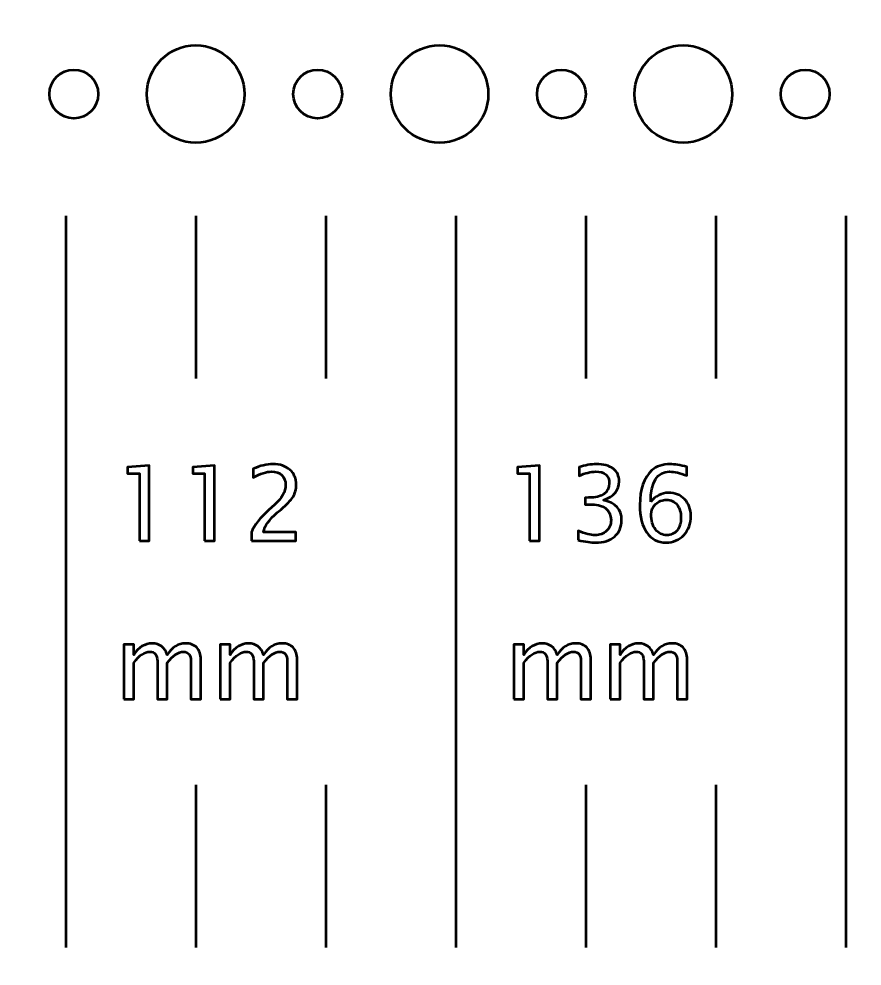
# Model space of a CAD drawing. Header units: centimetres. Extents: x -23.2 to 23.2, y -20.2 to 20.2.
# Drawn here: x -5.59 to -0.4, y -3.86 to 1.96 of the extents above; entities that cross this region are included whole.
import ezdxf

# ---------------------------------------------------------------- set-up
doc = ezdxf.new("R2010")
doc.units = ezdxf.units.CM
doc.header["$MEASUREMENT"] = 0
doc.layers.add('Layer 1', color=7, linetype='Continuous')

msp = doc.modelspace()

# ---------------------------------------------------------------- linework, layer by layer
at = {"layer": 'Layer 1', "lineweight": 53}
for centre, major_axis in [((-4.49999, 1.49999), (0, 0.30001)), ((-2.99999, 1.49999), (0, 0.30001)), ((-1.49999, 1.49999), (0, 0.30001)), ((-5.25, 1.5), (0, 0.15)), ((-3.75, 1.5), (0, 0.15)), ((-2.25, 1.5), (0, 0.15)), ((-0.75, 1.5), (0, 0.15))]:
    msp.add_ellipse(centre, major_axis=major_axis, ratio=1, dxfattribs=at)
msp.add_open_spline([(-22.7, -20.2), (-22.97614, -20.2), (-23.2, -19.97614), (-23.2, -19.7), (-23.2, -19.7), (-23.2, -19.7), (-23.2, 19.7), (-23.2, 19.7), (-23.2, 19.7), (-23.2, 19.97614), (-22.97614, 20.2), (-22.7, 20.2), (-22.7, 20.2), (-18.95782, 20.2), (-13.47204, 20.2), (-10.3, 20.2), (-10.3, 20.2), (-10.02386, 20.2), (-9.8, 19.97614), (-9.8, 19.7), (-9.8, 19.7), (-9.8, 19.7), (-9.8, 2.2), (-9.8, 2.2), (-9.8, 2.2), (-9.8, 2.2), (22.7, 2.2), (22.7, 2.2), (22.7, 2.2), (22.97614, 2.2), (23.2, 1.97614), (23.2, 1.7), (23.2, 1.7), (23.2, 1.7), (23.2, -4.7), (23.2, -4.7), (23.2, -4.7), (23.2, -4.97614), (22.97614, -5.2), (22.7, -5.2), (22.7, -5.2), (22.7, -5.2), (-9.8, -5.2), (-9.8, -5.2), (-9.8, -5.2), (-9.8, -5.2), (-9.8, -19.7), (-9.8, -19.7), (-9.8, -19.7), (-9.8, -19.97614), (-10.02386, -20.2), (-10.3, -20.2), (-10.3, -20.2), (-15.07775, -20.2), (-17.92225, -20.2), (-22.7, -20.2)], degree=3, knots=[0, 0, 0, 0, 0.0666667, 0.0666667, 0.0666667, 0.0666667, 0.1333333, 0.1333333, 0.1333333, 0.1333333, 0.2, 0.2, 0.2, 0.2, 0.2666667, 0.2666667, 0.2666667, 0.2666667, 0.3333333, 0.3333333, 0.3333333, 0.3333333, 0.4, 0.4, 0.4, 0.4, 0.4666667, 0.4666667, 0.4666667, 0.4666667, 0.5333333, 0.5333333, 0.5333333, 0.5333333, 0.6, 0.6, 0.6, 0.6, 0.6666667, 0.6666667, 0.6666667, 0.6666667, 0.7333333, 0.7333333, 0.7333333, 0.7333333, 0.8, 0.8, 0.8, 0.8, 0.8666667, 0.8666667, 0.8666667, 0.8666667, 1, 1, 1, 1], dxfattribs=at)
at = {"layer": 'Layer 1', "color": 5, "lineweight": 53}
for points in [[(-5.3, 0.75), (-5.3, 0.75), (-5.3, -3.75), (-5.3, -3.75)], [(-4.5, 0.75), (-4.5, 0.75), (-4.5, -0.25), (-4.5, -0.25)], [(-3.7, 0.75), (-3.7, 0.75), (-3.7, -0.25), (-3.7, -0.25)], [(-2.9, 0.75), (-2.9, 0.75), (-2.9, -3.75), (-2.9, -3.75)], [(-2.1, 0.75), (-2.1, 0.75), (-2.1, -0.25), (-2.1, -0.25)], [(-1.3, 0.75), (-1.3, 0.75), (-1.3, -0.25), (-1.3, -0.25)], [(-0.5, 0.75), (-0.5, 0.75), (-0.5, -3.75), (-0.5, -3.75)], [(-4.5, -2.75), (-4.5, -2.75), (-4.5, -3.75), (-4.5, -3.75)], [(-3.7, -2.75), (-3.7, -2.75), (-3.7, -3.75), (-3.7, -3.75)], [(-2.1, -2.75), (-2.1, -2.75), (-2.1, -3.75), (-2.1, -3.75)], [(-1.3, -2.75), (-1.3, -2.75), (-1.3, -3.75), (-1.3, -3.75)]]:
    msp.add_open_spline(points, degree=3, dxfattribs=at)
for points, knots in [([(-4.84662, -1.24738), (-4.84662, -1.24738), (-4.84662, -0.83399), (-4.84662, -0.83399), (-4.84662, -0.83399), (-4.84662, -0.83399), (-4.91964, -0.83399), (-4.91964, -0.83399), (-4.91964, -0.83399), (-4.91964, -0.83399), (-4.91964, -0.79589), (-4.91964, -0.79589), (-4.91964, -0.79589), (-4.91964, -0.79589), (-4.78566, -0.78446), (-4.78566, -0.78446), (-4.78566, -0.78446), (-4.78566, -0.78446), (-4.78566, -1.24738), (-4.78566, -1.24738), (-4.78566, -1.24738), (-4.78566, -1.24738), (-4.84662, -1.24738), (-4.84662, -1.24738)], [0, 0, 0, 0, 0.1428571, 0.1428571, 0.1428571, 0.1428571, 0.2857143, 0.2857143, 0.2857143, 0.2857143, 0.4285714, 0.4285714, 0.4285714, 0.4285714, 0.5714286, 0.5714286, 0.5714286, 0.5714286, 0.7142857, 0.7142857, 0.7142857, 0.7142857, 1, 1, 1, 1]), ([(-4.44509, -1.24738), (-4.44509, -1.24738), (-4.44509, -0.83399), (-4.44509, -0.83399), (-4.44509, -0.83399), (-4.44509, -0.83399), (-4.51811, -0.83399), (-4.51811, -0.83399), (-4.51811, -0.83399), (-4.51811, -0.83399), (-4.51811, -0.79589), (-4.51811, -0.79589), (-4.51811, -0.79589), (-4.51811, -0.79589), (-4.38413, -0.78446), (-4.38413, -0.78446), (-4.38413, -0.78446), (-4.38413, -0.78446), (-4.38413, -1.24738), (-4.38413, -1.24738), (-4.38413, -1.24738), (-4.38413, -1.24738), (-4.44509, -1.24738), (-4.44509, -1.24738)], [0, 0, 0, 0, 0.1428571, 0.1428571, 0.1428571, 0.1428571, 0.2857143, 0.2857143, 0.2857143, 0.2857143, 0.4285714, 0.4285714, 0.4285714, 0.4285714, 0.5714286, 0.5714286, 0.5714286, 0.5714286, 0.7142857, 0.7142857, 0.7142857, 0.7142857, 1, 1, 1, 1]), ([(-4.15722, -1.24738), (-4.15722, -1.24738), (-4.15722, -1.19404), (-4.15722, -1.19404), (-4.15722, -1.19404), (-4.13944, -1.15245), (-4.10357, -1.10704), (-4.04949, -1.05804), (-4.04949, -1.05804), (-4.04949, -1.05804), (-4.01456, -1.02672), (-4.01456, -1.02672), (-4.01456, -1.02672), (-3.96958, -0.98587), (-3.94704, -0.94544), (-3.94704, -0.90522), (-3.94704, -0.90522), (-3.94704, -0.8795), (-3.95477, -0.85939), (-3.97011, -0.84468), (-3.97011, -0.84468), (-3.98546, -0.82997), (-4.00673, -0.82256), (-4.03372, -0.82256), (-4.03372, -0.82256), (-4.06526, -0.82256), (-4.10261, -0.83463), (-4.14579, -0.85876), (-4.14579, -0.85876), (-4.14579, -0.85876), (-4.14579, -0.80542), (-4.14579, -0.80542), (-4.14579, -0.80542), (-4.10505, -0.78637), (-4.06451, -0.77684), (-4.02409, -0.77684), (-4.02409, -0.77684), (-3.98112, -0.77684), (-3.94662, -0.78838), (-3.92058, -0.81156), (-3.92058, -0.81156), (-3.89465, -0.83474), (-3.88163, -0.86543), (-3.88163, -0.90374), (-3.88163, -0.90374), (-3.88163, -0.93126), (-3.8882, -0.9557), (-3.90132, -0.97698), (-3.90132, -0.97698), (-3.91455, -0.99835), (-3.939, -1.02418), (-3.97487, -1.05466), (-3.97487, -1.05466), (-3.97487, -1.05466), (-3.99847, -1.07477), (-3.99847, -1.07477), (-3.99847, -1.07477), (-4.04758, -1.11636), (-4.07594, -1.15615), (-4.08356, -1.19404), (-4.08356, -1.19404), (-4.08356, -1.19404), (-3.88354, -1.19404), (-3.88354, -1.19404), (-3.88354, -1.19404), (-3.88354, -1.19404), (-3.88354, -1.24738), (-3.88354, -1.24738), (-3.88354, -1.24738), (-3.88354, -1.24738), (-4.15722, -1.24738), (-4.15722, -1.24738)], [0, 0, 0, 0, 0.0526316, 0.0526316, 0.0526316, 0.0526316, 0.1052632, 0.1052632, 0.1052632, 0.1052632, 0.1578947, 0.1578947, 0.1578947, 0.1578947, 0.2105263, 0.2105263, 0.2105263, 0.2105263, 0.2631579, 0.2631579, 0.2631579, 0.2631579, 0.3157895, 0.3157895, 0.3157895, 0.3157895, 0.3684211, 0.3684211, 0.3684211, 0.3684211, 0.4210526, 0.4210526, 0.4210526, 0.4210526, 0.4736842, 0.4736842, 0.4736842, 0.4736842, 0.5263158, 0.5263158, 0.5263158, 0.5263158, 0.5789474, 0.5789474, 0.5789474, 0.5789474, 0.6315789, 0.6315789, 0.6315789, 0.6315789, 0.6842105, 0.6842105, 0.6842105, 0.6842105, 0.7368421, 0.7368421, 0.7368421, 0.7368421, 0.7894737, 0.7894737, 0.7894737, 0.7894737, 0.8421053, 0.8421053, 0.8421053, 0.8421053, 0.8947368, 0.8947368, 0.8947368, 0.8947368, 1, 1, 1, 1]), ([(-2.44662, -1.24738), (-2.44662, -1.24738), (-2.44662, -0.83399), (-2.44662, -0.83399), (-2.44662, -0.83399), (-2.44662, -0.83399), (-2.51964, -0.83399), (-2.51964, -0.83399), (-2.51964, -0.83399), (-2.51964, -0.83399), (-2.51964, -0.79589), (-2.51964, -0.79589), (-2.51964, -0.79589), (-2.51964, -0.79589), (-2.38566, -0.78446), (-2.38566, -0.78446), (-2.38566, -0.78446), (-2.38566, -0.78446), (-2.38566, -1.24738), (-2.38566, -1.24738), (-2.38566, -1.24738), (-2.38566, -1.24738), (-2.44662, -1.24738), (-2.44662, -1.24738)], [0, 0, 0, 0, 0.1428571, 0.1428571, 0.1428571, 0.1428571, 0.2857143, 0.2857143, 0.2857143, 0.2857143, 0.4285714, 0.4285714, 0.4285714, 0.4285714, 0.5714286, 0.5714286, 0.5714286, 0.5714286, 0.7142857, 0.7142857, 0.7142857, 0.7142857, 1, 1, 1, 1]), ([(-2.14669, -1.2442), (-2.14669, -1.2442), (-2.14669, -1.18705), (-2.14669, -1.18705), (-2.14669, -1.18705), (-2.10309, -1.20441), (-2.0689, -1.21309), (-2.04382, -1.21309), (-2.04382, -1.21309), (-2.01429, -1.21309), (-1.99048, -1.20462), (-1.97217, -1.18758), (-1.97217, -1.18758), (-1.95386, -1.17054), (-1.94476, -1.14832), (-1.94476, -1.12101), (-1.94476, -1.12101), (-1.94476, -1.05624), (-1.98984, -1.02386), (-2.08001, -1.02386), (-2.08001, -1.02386), (-2.08001, -1.02386), (-2.10414, -1.02386), (-2.10414, -1.02386), (-2.10414, -1.02386), (-2.10414, -1.02386), (-2.10414, -0.9829), (-2.10414, -0.9829), (-2.10414, -0.9829), (-2.10414, -0.9829), (-2.08277, -0.98258), (-2.08277, -0.98258), (-2.08277, -0.98258), (-1.99799, -0.98258), (-1.95555, -0.95274), (-1.95555, -0.89294), (-1.95555, -0.89294), (-1.95555, -0.84606), (-1.98371, -0.82256), (-2.0399, -0.82256), (-2.0399, -0.82256), (-2.07007, -0.82256), (-2.10351, -0.83124), (-2.14034, -0.8486), (-2.14034, -0.8486), (-2.14034, -0.8486), (-2.14034, -0.79526), (-2.14034, -0.79526), (-2.14034, -0.79526), (-2.10425, -0.78298), (-2.06943, -0.77684), (-2.03599, -0.77684), (-2.03599, -0.77684), (-1.99048, -0.77684), (-1.95545, -0.78595), (-1.93111, -0.80415), (-1.93111, -0.80415), (-1.90677, -0.82225), (-1.89459, -0.8486), (-1.89459, -0.8831), (-1.89459, -0.8831), (-1.89459, -0.93697), (-1.92645, -0.97539), (-1.99027, -0.99825), (-1.99027, -0.99825), (-1.91629, -1.0155), (-1.87935, -1.05603), (-1.87935, -1.12006), (-1.87935, -1.12006), (-1.87935, -1.16324), (-1.89364, -1.19721), (-1.92211, -1.22187), (-1.92211, -1.22187), (-1.95058, -1.24653), (-1.98974, -1.25881), (-2.03948, -1.25881), (-2.03948, -1.25881), (-2.06784, -1.25881), (-2.10351, -1.25394), (-2.14669, -1.2442)], [0, 0, 0, 0, 0.047619, 0.047619, 0.047619, 0.047619, 0.0952381, 0.0952381, 0.0952381, 0.0952381, 0.1428571, 0.1428571, 0.1428571, 0.1428571, 0.1904762, 0.1904762, 0.1904762, 0.1904762, 0.2380952, 0.2380952, 0.2380952, 0.2380952, 0.2857143, 0.2857143, 0.2857143, 0.2857143, 0.3333333, 0.3333333, 0.3333333, 0.3333333, 0.3809524, 0.3809524, 0.3809524, 0.3809524, 0.4285714, 0.4285714, 0.4285714, 0.4285714, 0.4761905, 0.4761905, 0.4761905, 0.4761905, 0.5238095, 0.5238095, 0.5238095, 0.5238095, 0.5714286, 0.5714286, 0.5714286, 0.5714286, 0.6190476, 0.6190476, 0.6190476, 0.6190476, 0.6666667, 0.6666667, 0.6666667, 0.6666667, 0.7142857, 0.7142857, 0.7142857, 0.7142857, 0.7619048, 0.7619048, 0.7619048, 0.7619048, 0.8095238, 0.8095238, 0.8095238, 0.8095238, 0.8571429, 0.8571429, 0.8571429, 0.8571429, 0.9047619, 0.9047619, 0.9047619, 0.9047619, 1, 1, 1, 1]), ([(-1.70071, -1.00947), (-1.6715, -0.97168), (-1.63478, -0.95274), (-1.59054, -0.95274), (-1.59054, -0.95274), (-1.55043, -0.95274), (-1.51762, -0.96597), (-1.49201, -0.99253), (-1.49201, -0.99253), (-1.4665, -1.0191), (-1.45369, -1.05318), (-1.45369, -1.09477), (-1.45369, -1.09477), (-1.45369, -1.1425), (-1.46798, -1.18176), (-1.49666, -1.21256), (-1.49666, -1.21256), (-1.52534, -1.24336), (-1.56175, -1.25881), (-1.60609, -1.25881), (-1.60609, -1.25881), (-1.65647, -1.25881), (-1.69605, -1.23838), (-1.72452, -1.19764), (-1.72452, -1.19764), (-1.7531, -1.15679), (-1.76738, -1.10027), (-1.76738, -1.0282), (-1.76738, -1.0282), (-1.76738, -0.93104), (-1.74241, -0.85982), (-1.69256, -0.81431), (-1.69256, -0.81431), (-1.66547, -0.78933), (-1.628, -0.77684), (-1.58027, -0.77684), (-1.58027, -0.77684), (-1.55254, -0.77684), (-1.51815, -0.78256), (-1.47719, -0.79399), (-1.47719, -0.79399), (-1.47719, -0.79399), (-1.47719, -0.84733), (-1.47719, -0.84733), (-1.47719, -0.84733), (-1.52048, -0.83082), (-1.55604, -0.82256), (-1.58398, -0.82256), (-1.58398, -0.82256), (-1.66176, -0.82256), (-1.70071, -0.8849), (-1.70071, -1.00947)], [0, 0, 0, 0, 0.0714286, 0.0714286, 0.0714286, 0.0714286, 0.1428571, 0.1428571, 0.1428571, 0.1428571, 0.2142857, 0.2142857, 0.2142857, 0.2142857, 0.2857143, 0.2857143, 0.2857143, 0.2857143, 0.3571429, 0.3571429, 0.3571429, 0.3571429, 0.4285714, 0.4285714, 0.4285714, 0.4285714, 0.5, 0.5, 0.5, 0.5, 0.5714286, 0.5714286, 0.5714286, 0.5714286, 0.6428571, 0.6428571, 0.6428571, 0.6428571, 0.7142857, 0.7142857, 0.7142857, 0.7142857, 0.7857143, 0.7857143, 0.7857143, 0.7857143, 0.8571429, 0.8571429, 0.8571429, 0.8571429, 1, 1, 1, 1]), ([(-1.51465, -1.10683), (-1.51465, -1.07286), (-1.52249, -1.04598), (-1.53826, -1.02619), (-1.53826, -1.02619), (-1.55402, -1.0064), (-1.57561, -0.99655), (-1.60303, -0.99655), (-1.60303, -0.99655), (-1.62917, -0.99655), (-1.6515, -1.00523), (-1.67012, -1.0227), (-1.67012, -1.0227), (-1.68886, -1.04005), (-1.69817, -1.06101), (-1.69817, -1.08545), (-1.69817, -1.08545), (-1.69817, -1.12398), (-1.68928, -1.15488), (-1.67161, -1.17816), (-1.67161, -1.17816), (-1.65383, -1.20145), (-1.63033, -1.21309), (-1.60112, -1.21309), (-1.60112, -1.21309), (-1.57456, -1.21309), (-1.5535, -1.20356), (-1.53794, -1.18451), (-1.53794, -1.18451), (-1.52238, -1.16546), (-1.51465, -1.13954), (-1.51465, -1.10683)], [0, 0, 0, 0, 0.1111111, 0.1111111, 0.1111111, 0.1111111, 0.2222222, 0.2222222, 0.2222222, 0.2222222, 0.3333333, 0.3333333, 0.3333333, 0.3333333, 0.4444444, 0.4444444, 0.4444444, 0.4444444, 0.5555556, 0.5555556, 0.5555556, 0.5555556, 0.6666667, 0.6666667, 0.6666667, 0.6666667, 0.7777778, 0.7777778, 0.7777778, 0.7777778, 1, 1, 1, 1]), ([(-4.94261, -2.22316), (-4.94261, -2.22316), (-4.94261, -1.88661), (-4.94261, -1.88661), (-4.94261, -1.88661), (-4.94261, -1.88661), (-4.88165, -1.88661), (-4.88165, -1.88661), (-4.88165, -1.88661), (-4.88165, -1.88661), (-4.88165, -1.95022), (-4.88165, -1.95022), (-4.88165, -1.95022), (-4.85191, -1.90312), (-4.81381, -1.87962), (-4.76714, -1.87962), (-4.76714, -1.87962), (-4.72216, -1.87962), (-4.69157, -1.90312), (-4.67527, -1.95022), (-4.67527, -1.95022), (-4.64638, -1.9027), (-4.60871, -1.87899), (-4.56246, -1.87899), (-4.56246, -1.87899), (-4.53293, -1.87899), (-4.50996, -1.88767), (-4.49356, -1.90513), (-4.49356, -1.90513), (-4.47715, -1.92259), (-4.4689, -1.94704), (-4.4689, -1.97847), (-4.4689, -1.97847), (-4.4689, -1.97847), (-4.4689, -2.22316), (-4.4689, -2.22316), (-4.4689, -2.22316), (-4.4689, -2.22316), (-4.52986, -2.22316), (-4.52986, -2.22316), (-4.52986, -2.22316), (-4.52986, -2.22316), (-4.52986, -1.98853), (-4.52986, -1.98853), (-4.52986, -1.98853), (-4.52986, -1.95022), (-4.5451, -1.93106), (-4.57558, -1.93106), (-4.57558, -1.93106), (-4.60722, -1.93106), (-4.64046, -1.95339), (-4.67527, -1.99816), (-4.67527, -1.99816), (-4.67527, -1.99816), (-4.67527, -2.22316), (-4.67527, -2.22316), (-4.67527, -2.22316), (-4.67527, -2.22316), (-4.73623, -2.22316), (-4.73623, -2.22316), (-4.73623, -2.22316), (-4.73623, -2.22316), (-4.73623, -1.98832), (-4.73623, -1.98832), (-4.73623, -1.98832), (-4.73623, -1.94969), (-4.75169, -1.93042), (-4.7827, -1.93042), (-4.7827, -1.93042), (-4.81349, -1.93042), (-4.84651, -1.95286), (-4.88165, -1.99784), (-4.88165, -1.99784), (-4.88165, -1.99784), (-4.88165, -2.22316), (-4.88165, -2.22316), (-4.88165, -2.22316), (-4.88165, -2.22316), (-4.94261, -2.22316), (-4.94261, -2.22316)], [0, 0, 0, 0, 0.047619, 0.047619, 0.047619, 0.047619, 0.0952381, 0.0952381, 0.0952381, 0.0952381, 0.1428571, 0.1428571, 0.1428571, 0.1428571, 0.1904762, 0.1904762, 0.1904762, 0.1904762, 0.2380952, 0.2380952, 0.2380952, 0.2380952, 0.2857143, 0.2857143, 0.2857143, 0.2857143, 0.3333333, 0.3333333, 0.3333333, 0.3333333, 0.3809524, 0.3809524, 0.3809524, 0.3809524, 0.4285714, 0.4285714, 0.4285714, 0.4285714, 0.4761905, 0.4761905, 0.4761905, 0.4761905, 0.5238095, 0.5238095, 0.5238095, 0.5238095, 0.5714286, 0.5714286, 0.5714286, 0.5714286, 0.6190476, 0.6190476, 0.6190476, 0.6190476, 0.6666667, 0.6666667, 0.6666667, 0.6666667, 0.7142857, 0.7142857, 0.7142857, 0.7142857, 0.7619048, 0.7619048, 0.7619048, 0.7619048, 0.8095238, 0.8095238, 0.8095238, 0.8095238, 0.8571429, 0.8571429, 0.8571429, 0.8571429, 0.9047619, 0.9047619, 0.9047619, 0.9047619, 1, 1, 1, 1]), ([(-4.34973, -2.22316), (-4.34973, -2.22316), (-4.34973, -1.88661), (-4.34973, -1.88661), (-4.34973, -1.88661), (-4.34973, -1.88661), (-4.28877, -1.88661), (-4.28877, -1.88661), (-4.28877, -1.88661), (-4.28877, -1.88661), (-4.28877, -1.95022), (-4.28877, -1.95022), (-4.28877, -1.95022), (-4.25903, -1.90312), (-4.22093, -1.87962), (-4.17426, -1.87962), (-4.17426, -1.87962), (-4.12928, -1.87962), (-4.09869, -1.90312), (-4.08239, -1.95022), (-4.08239, -1.95022), (-4.0535, -1.9027), (-4.01583, -1.87899), (-3.96958, -1.87899), (-3.96958, -1.87899), (-3.94005, -1.87899), (-3.91708, -1.88767), (-3.90068, -1.90513), (-3.90068, -1.90513), (-3.88427, -1.92259), (-3.87602, -1.94704), (-3.87602, -1.97847), (-3.87602, -1.97847), (-3.87602, -1.97847), (-3.87602, -2.22316), (-3.87602, -2.22316), (-3.87602, -2.22316), (-3.87602, -2.22316), (-3.93698, -2.22316), (-3.93698, -2.22316), (-3.93698, -2.22316), (-3.93698, -2.22316), (-3.93698, -1.98853), (-3.93698, -1.98853), (-3.93698, -1.98853), (-3.93698, -1.95022), (-3.95222, -1.93106), (-3.9827, -1.93106), (-3.9827, -1.93106), (-4.01434, -1.93106), (-4.04758, -1.95339), (-4.08239, -1.99816), (-4.08239, -1.99816), (-4.08239, -1.99816), (-4.08239, -2.22316), (-4.08239, -2.22316), (-4.08239, -2.22316), (-4.08239, -2.22316), (-4.14335, -2.22316), (-4.14335, -2.22316), (-4.14335, -2.22316), (-4.14335, -2.22316), (-4.14335, -1.98832), (-4.14335, -1.98832), (-4.14335, -1.98832), (-4.14335, -1.94969), (-4.15881, -1.93042), (-4.18982, -1.93042), (-4.18982, -1.93042), (-4.22061, -1.93042), (-4.25363, -1.95286), (-4.28877, -1.99784), (-4.28877, -1.99784), (-4.28877, -1.99784), (-4.28877, -2.22316), (-4.28877, -2.22316), (-4.28877, -2.22316), (-4.28877, -2.22316), (-4.34973, -2.22316), (-4.34973, -2.22316)], [0, 0, 0, 0, 0.047619, 0.047619, 0.047619, 0.047619, 0.0952381, 0.0952381, 0.0952381, 0.0952381, 0.1428571, 0.1428571, 0.1428571, 0.1428571, 0.1904762, 0.1904762, 0.1904762, 0.1904762, 0.2380952, 0.2380952, 0.2380952, 0.2380952, 0.2857143, 0.2857143, 0.2857143, 0.2857143, 0.3333333, 0.3333333, 0.3333333, 0.3333333, 0.3809524, 0.3809524, 0.3809524, 0.3809524, 0.4285714, 0.4285714, 0.4285714, 0.4285714, 0.4761905, 0.4761905, 0.4761905, 0.4761905, 0.5238095, 0.5238095, 0.5238095, 0.5238095, 0.5714286, 0.5714286, 0.5714286, 0.5714286, 0.6190476, 0.6190476, 0.6190476, 0.6190476, 0.6666667, 0.6666667, 0.6666667, 0.6666667, 0.7142857, 0.7142857, 0.7142857, 0.7142857, 0.7619048, 0.7619048, 0.7619048, 0.7619048, 0.8095238, 0.8095238, 0.8095238, 0.8095238, 0.8571429, 0.8571429, 0.8571429, 0.8571429, 0.9047619, 0.9047619, 0.9047619, 0.9047619, 1, 1, 1, 1]), ([(-2.54261, -2.22316), (-2.54261, -2.22316), (-2.54261, -1.88661), (-2.54261, -1.88661), (-2.54261, -1.88661), (-2.54261, -1.88661), (-2.48165, -1.88661), (-2.48165, -1.88661), (-2.48165, -1.88661), (-2.48165, -1.88661), (-2.48165, -1.95022), (-2.48165, -1.95022), (-2.48165, -1.95022), (-2.45191, -1.90312), (-2.41381, -1.87962), (-2.36714, -1.87962), (-2.36714, -1.87962), (-2.32216, -1.87962), (-2.29157, -1.90312), (-2.27527, -1.95022), (-2.27527, -1.95022), (-2.24638, -1.9027), (-2.20871, -1.87899), (-2.16246, -1.87899), (-2.16246, -1.87899), (-2.13293, -1.87899), (-2.10996, -1.88767), (-2.09356, -1.90513), (-2.09356, -1.90513), (-2.07715, -1.92259), (-2.0689, -1.94704), (-2.0689, -1.97847), (-2.0689, -1.97847), (-2.0689, -1.97847), (-2.0689, -2.22316), (-2.0689, -2.22316), (-2.0689, -2.22316), (-2.0689, -2.22316), (-2.12986, -2.22316), (-2.12986, -2.22316), (-2.12986, -2.22316), (-2.12986, -2.22316), (-2.12986, -1.98853), (-2.12986, -1.98853), (-2.12986, -1.98853), (-2.12986, -1.95022), (-2.1451, -1.93106), (-2.17558, -1.93106), (-2.17558, -1.93106), (-2.20722, -1.93106), (-2.24046, -1.95339), (-2.27527, -1.99816), (-2.27527, -1.99816), (-2.27527, -1.99816), (-2.27527, -2.22316), (-2.27527, -2.22316), (-2.27527, -2.22316), (-2.27527, -2.22316), (-2.33623, -2.22316), (-2.33623, -2.22316), (-2.33623, -2.22316), (-2.33623, -2.22316), (-2.33623, -1.98832), (-2.33623, -1.98832), (-2.33623, -1.98832), (-2.33623, -1.94969), (-2.35169, -1.93042), (-2.3827, -1.93042), (-2.3827, -1.93042), (-2.41349, -1.93042), (-2.44651, -1.95286), (-2.48165, -1.99784), (-2.48165, -1.99784), (-2.48165, -1.99784), (-2.48165, -2.22316), (-2.48165, -2.22316), (-2.48165, -2.22316), (-2.48165, -2.22316), (-2.54261, -2.22316), (-2.54261, -2.22316)], [0, 0, 0, 0, 0.047619, 0.047619, 0.047619, 0.047619, 0.0952381, 0.0952381, 0.0952381, 0.0952381, 0.1428571, 0.1428571, 0.1428571, 0.1428571, 0.1904762, 0.1904762, 0.1904762, 0.1904762, 0.2380952, 0.2380952, 0.2380952, 0.2380952, 0.2857143, 0.2857143, 0.2857143, 0.2857143, 0.3333333, 0.3333333, 0.3333333, 0.3333333, 0.3809524, 0.3809524, 0.3809524, 0.3809524, 0.4285714, 0.4285714, 0.4285714, 0.4285714, 0.4761905, 0.4761905, 0.4761905, 0.4761905, 0.5238095, 0.5238095, 0.5238095, 0.5238095, 0.5714286, 0.5714286, 0.5714286, 0.5714286, 0.6190476, 0.6190476, 0.6190476, 0.6190476, 0.6666667, 0.6666667, 0.6666667, 0.6666667, 0.7142857, 0.7142857, 0.7142857, 0.7142857, 0.7619048, 0.7619048, 0.7619048, 0.7619048, 0.8095238, 0.8095238, 0.8095238, 0.8095238, 0.8571429, 0.8571429, 0.8571429, 0.8571429, 0.9047619, 0.9047619, 0.9047619, 0.9047619, 1, 1, 1, 1]), ([(-1.94973, -2.22316), (-1.94973, -2.22316), (-1.94973, -1.88661), (-1.94973, -1.88661), (-1.94973, -1.88661), (-1.94973, -1.88661), (-1.88877, -1.88661), (-1.88877, -1.88661), (-1.88877, -1.88661), (-1.88877, -1.88661), (-1.88877, -1.95022), (-1.88877, -1.95022), (-1.88877, -1.95022), (-1.85903, -1.90312), (-1.82093, -1.87962), (-1.77426, -1.87962), (-1.77426, -1.87962), (-1.72928, -1.87962), (-1.69869, -1.90312), (-1.68239, -1.95022), (-1.68239, -1.95022), (-1.6535, -1.9027), (-1.61583, -1.87899), (-1.56958, -1.87899), (-1.56958, -1.87899), (-1.54005, -1.87899), (-1.51708, -1.88767), (-1.50068, -1.90513), (-1.50068, -1.90513), (-1.48427, -1.92259), (-1.47602, -1.94704), (-1.47602, -1.97847), (-1.47602, -1.97847), (-1.47602, -1.97847), (-1.47602, -2.22316), (-1.47602, -2.22316), (-1.47602, -2.22316), (-1.47602, -2.22316), (-1.53698, -2.22316), (-1.53698, -2.22316), (-1.53698, -2.22316), (-1.53698, -2.22316), (-1.53698, -1.98853), (-1.53698, -1.98853), (-1.53698, -1.98853), (-1.53698, -1.95022), (-1.55222, -1.93106), (-1.5827, -1.93106), (-1.5827, -1.93106), (-1.61434, -1.93106), (-1.64758, -1.95339), (-1.68239, -1.99816), (-1.68239, -1.99816), (-1.68239, -1.99816), (-1.68239, -2.22316), (-1.68239, -2.22316), (-1.68239, -2.22316), (-1.68239, -2.22316), (-1.74335, -2.22316), (-1.74335, -2.22316), (-1.74335, -2.22316), (-1.74335, -2.22316), (-1.74335, -1.98832), (-1.74335, -1.98832), (-1.74335, -1.98832), (-1.74335, -1.94969), (-1.75881, -1.93042), (-1.78982, -1.93042), (-1.78982, -1.93042), (-1.82061, -1.93042), (-1.85363, -1.95286), (-1.88877, -1.99784), (-1.88877, -1.99784), (-1.88877, -1.99784), (-1.88877, -2.22316), (-1.88877, -2.22316), (-1.88877, -2.22316), (-1.88877, -2.22316), (-1.94973, -2.22316), (-1.94973, -2.22316)], [0, 0, 0, 0, 0.047619, 0.047619, 0.047619, 0.047619, 0.0952381, 0.0952381, 0.0952381, 0.0952381, 0.1428571, 0.1428571, 0.1428571, 0.1428571, 0.1904762, 0.1904762, 0.1904762, 0.1904762, 0.2380952, 0.2380952, 0.2380952, 0.2380952, 0.2857143, 0.2857143, 0.2857143, 0.2857143, 0.3333333, 0.3333333, 0.3333333, 0.3333333, 0.3809524, 0.3809524, 0.3809524, 0.3809524, 0.4285714, 0.4285714, 0.4285714, 0.4285714, 0.4761905, 0.4761905, 0.4761905, 0.4761905, 0.5238095, 0.5238095, 0.5238095, 0.5238095, 0.5714286, 0.5714286, 0.5714286, 0.5714286, 0.6190476, 0.6190476, 0.6190476, 0.6190476, 0.6666667, 0.6666667, 0.6666667, 0.6666667, 0.7142857, 0.7142857, 0.7142857, 0.7142857, 0.7619048, 0.7619048, 0.7619048, 0.7619048, 0.8095238, 0.8095238, 0.8095238, 0.8095238, 0.8571429, 0.8571429, 0.8571429, 0.8571429, 0.9047619, 0.9047619, 0.9047619, 0.9047619, 1, 1, 1, 1])]:
    msp.add_open_spline(points, degree=3, knots=knots, dxfattribs=at)

doc.saveas('drawing.dxf')
